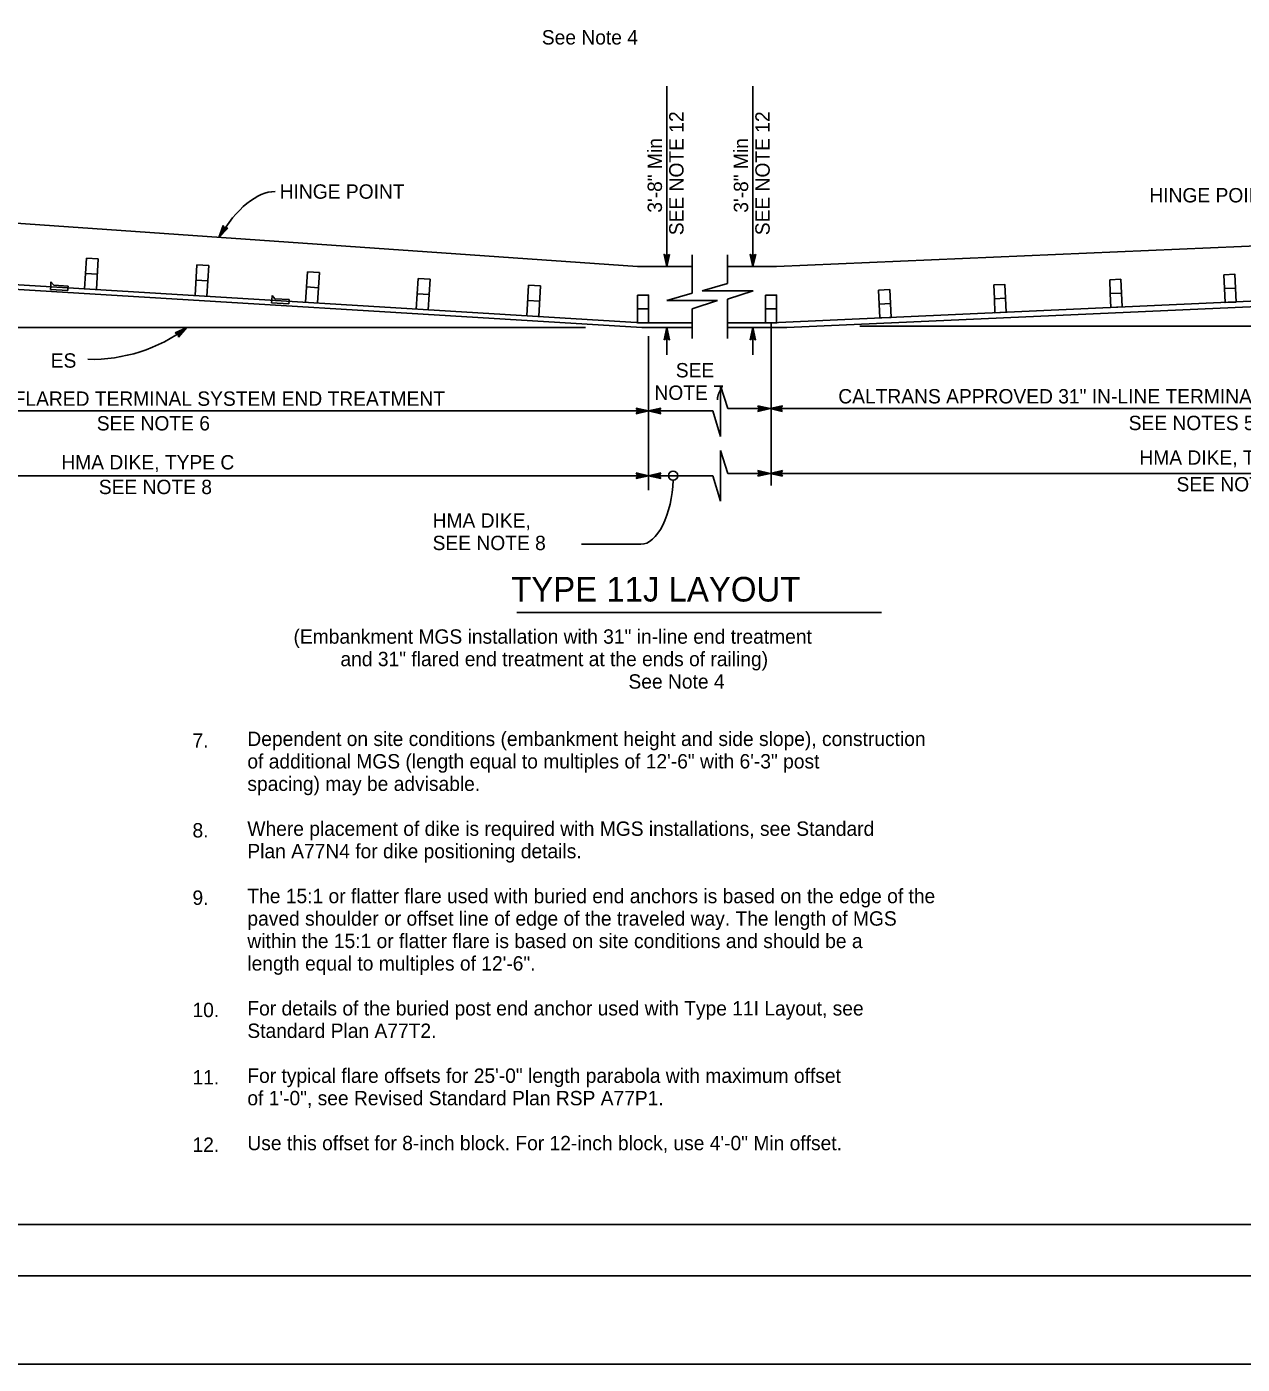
# Model space of a CAD drawing. Extents: x -893 to 867, y -474 to 712.
# Drawn here: x -328 to 264, y -474 to 177 of the extents above; entities that cross this region are included whole.
import ezdxf

# ---------------------------------------------------------------- set-up
doc = ezdxf.new("R2010")
doc.units = 0
for name, color, linetype in [('10 Sheet Format', 7, 'Continuous'), ('56 Stage 3 Anno', 7, 'Continuous'), ('57 Undefined', 7, 'Continuous'), ('60 Nongeo Data', 7, 'Continuous')]:
    doc.layers.add(name, color=color, linetype=linetype)

msp = doc.modelspace()

# ---------------------------------------------------------------- linework, layer by layer
at = {"layer": '10 Sheet Format'}
msp.add_line((-813.45, -406.04), (811.55, -406.04), dxfattribs=at)
for points in [[(-893.45, -474.04), (866.55, -474.04), (866.55, 711.96), (-893.45, 711.96)], [(-863.43, 668.96), (836.57, 668.96), (836.57, -431.04), (-863.43, -431.04)], [(-863.43, 668.96), (836.57, 668.96), (836.57, -431.04), (-863.43, -431.04)]]:
    msp.add_lwpolyline(points, close=True, dxfattribs=at)
at = {"layer": '56 Stage 3 Anno'}
for p, q in [((-16.18, 148.49), (-16.18, 60.58)), ((25.79, 148.49), (25.79, 60.58)), ((-234.38, 74.78), (-232.4, 80.59)), ((-230.12, 79.21), (-234.38, 74.78)), ((-233.66, 75.97), (-232.21, 80.21)), ((-230.53, 79.21), (-233.66, 75.96)), ((-232.94, 77.14), (-232.01, 79.88)), ((-230.96, 79.2), (-232.94, 77.14)), ((-232.4, 80.59), (-232.4, 80.59)), ((-232.4, 80.59), (-231.68, 79.22)), ((-232.22, 78.32), (-231.82, 79.49)), ((-231.35, 79.22), (-232.22, 78.32)), ((-231.68, 79.22), (-230.12, 79.21)), ((-230.12, 79.21), (-230.12, 79.21)), ((-234.38, 74.78), (-234.38, 74.78)), ((-3.89, 66.32), (-3.89, 47.66)), ((13.44, 66.32), (13.44, 52.28)), ((1.1, 48.71), (13.44, 52.28)), ((-16.23, 44.08), (-3.89, 47.66)), ((25.83, 48.71), (1.1, 48.71)), ((25.83, 48.71), (13.44, 44.69)), ((8.49, 44.08), (-16.23, 44.08)), ((8.49, 44.08), (-3.89, 40.06)), ((-3.89, 40.06), (-3.89, 25.51)), ((13.44, 44.69), (13.44, 25.51)), ((34.63, 32.83), (34.63, -45.66)), ((-250.03, 30.84), (-255.63, 28.31)), ((-255.63, 28.31), (-255.63, 28.31)), ((-255.63, 28.31), (-254.19, 27.72)), ((-251.14, 30.01), (-255.22, 28.16)), ((-252.24, 29.18), (-254.87, 27.99)), ((-253.34, 28.35), (-254.47, 27.84)), ((-254.19, 27.72), (-254.02, 26.17)), ((-254.16, 27.4), (-253.34, 28.35)), ((-254.09, 27.01), (-252.24, 29.18)), ((-254.06, 26.59), (-251.13, 30.01)), ((-254.02, 26.17), (-250.03, 30.84)), ((-254.02, 26.17), (-254.02, 26.17)), ((-250.03, 30.84), (-250.03, 30.84)), ((-25.16, 26.74), (-25.16, -48.33)), ((-16.18, 30.84), (-16.18, 17.62)), ((25.79, 30.84), (25.79, 17.62)), ((34.63, 29.34), (34.63, -46)), ((9.9, 2.54), (13.53, -8.62)), ((9.9, 2.54), (9.9, -22.19)), ((-25.16, -9.74), (-490.32, -9.74)), ((-25.16, -9.74), (-31.16, -8.41)), ((-31.16, -8.41), (-31.16, -8.41)), ((-31.16, -8.41), (-30.36, -9.74)), ((-30.36, -9.74), (-31.16, -11.08)), ((-31.16, -11.08), (-25.16, -9.74)), ((-31.16, -11.08), (-31.16, -11.08)), ((-30.94, -10.73), (-26.54, -9.74)), ((-26.55, -9.74), (-30.92, -8.77)), ((-27.92, -9.74), (-30.75, -9.12)), ((-30.71, -10.37), (-27.92, -9.74)), ((-30.53, -10.02), (-29.3, -9.74)), ((-29.3, -9.74), (-30.51, -9.48)), ((-19.16, -8.4), (-25.16, -9.74)), ((-25.16, -9.74), (-25.16, -9.74)), ((-25.16, -9.74), (-19.16, -11.07)), ((-25.16, -9.74), (-25.16, -9.74)), ((6.3, -9.74), (-25.16, -9.74)), ((-19.38, -8.76), (-23.78, -9.74)), ((-23.77, -9.74), (-19.39, -10.71)), ((-19.61, -9.12), (-22.4, -9.74)), ((-22.4, -9.74), (-19.57, -10.37)), ((-19.79, -9.46), (-21.01, -9.74)), ((-21.01, -9.74), (-19.81, -10.01)), ((-19.96, -9.74), (-19.16, -8.4)), ((-19.16, -11.07), (-19.96, -9.74)), ((-19.16, -8.4), (-19.16, -8.4)), ((-19.16, -11.07), (-19.16, -11.07)), ((9.9, -22.19), (6.3, -9.74)), ((13.53, -8.62), (34.63, -8.62)), ((28.93, -8.62), (28.13, -7.28)), ((28.13, -7.28), (28.13, -7.28)), ((28.13, -7.28), (34.13, -8.62)), ((34.13, -8.62), (28.13, -9.95)), ((28.13, -9.95), (28.93, -8.62)), ((28.13, -9.95), (28.13, -9.95)), ((28.35, -7.64), (32.75, -8.62)), ((32.74, -8.63), (28.37, -9.6)), ((31.37, -8.62), (28.55, -9.25)), ((28.58, -8), (31.37, -8.62)), ((28.76, -8.35), (29.99, -8.62)), ((29.99, -8.62), (28.78, -8.89)), ((34.13, -8.62), (34.13, -8.62)), ((34.13, -8.62), (498.96, -8.62)), ((34.61, -7.41), (34.63, -7.41)), ((9.9, -28.98), (13.53, -40.14)), ((9.9, -28.98), (9.9, -53.7)), ((28.93, -40.14), (28.13, -38.8)), ((28.13, -38.8), (28.13, -38.8)), ((28.13, -38.8), (34.13, -40.14)), ((34.13, -40.14), (40.13, -38.81)), ((34.63, -38.93), (34.63, -38.93)), ((40.13, -38.81), (39.33, -40.14)), ((40.13, -38.81), (40.13, -38.81)), ((-25.16, -41.26), (-490.32, -41.26)), ((-25.16, -41.26), (-31.16, -39.93)), ((-31.16, -39.93), (-31.16, -39.93)), ((-31.16, -39.93), (-30.36, -41.26)), ((-25.16, -41.26), (-31.16, -39.93)), ((-31.16, -39.93), (-31.16, -39.93)), ((-31.16, -39.93), (-30.36, -41.26)), ((-30.36, -41.26), (-31.16, -42.6)), ((-31.16, -42.6), (-25.16, -41.26)), ((-30.36, -41.26), (-31.16, -42.6)), ((-31.16, -42.6), (-25.16, -41.26)), ((-31.16, -42.6), (-31.16, -42.6)), ((-31.16, -42.6), (-31.16, -42.6)), ((-30.94, -42.24), (-26.54, -41.26)), ((-30.94, -42.24), (-26.54, -41.26)), ((-26.55, -41.25), (-30.92, -40.28)), ((-26.55, -41.25), (-30.92, -40.28)), ((-27.92, -41.26), (-30.75, -40.63)), ((-27.92, -41.26), (-30.75, -40.63)), ((-30.71, -41.88), (-27.92, -41.26)), ((-30.71, -41.88), (-27.92, -41.26)), ((-30.53, -41.53), (-29.3, -41.26)), ((-30.53, -41.53), (-29.3, -41.26)), ((-29.3, -41.26), (-30.51, -40.99)), ((-29.3, -41.26), (-30.51, -40.99)), ((-19.16, -39.92), (-25.16, -41.26)), ((-25.16, -41.26), (-25.16, -41.26)), ((-25.16, -41.26), (-19.16, -42.59)), ((-25.16, -41.26), (-25.16, -41.26)), ((-25.16, -41.26), (-25.16, -41.26)), ((6.3, -41.26), (-25.16, -41.26)), ((-19.38, -40.27), (-23.78, -41.25)), ((-23.77, -41.26), (-19.39, -42.23)), ((-19.61, -40.63), (-22.4, -41.25)), ((-22.4, -41.25), (-19.57, -41.88)), ((-19.79, -40.98), (-21.01, -41.25)), ((-21.01, -41.25), (-19.81, -41.52)), ((-19.96, -41.26), (-19.16, -39.92)), ((-19.16, -42.59), (-19.96, -41.26)), ((-19.16, -39.92), (-19.16, -39.92)), ((-19.16, -42.59), (-19.16, -42.59)), ((9.9, -53.7), (6.3, -41.26)), ((13.53, -40.14), (34.63, -40.14)), ((34.13, -40.14), (28.13, -41.47)), ((28.13, -41.47), (28.93, -40.14)), ((28.13, -41.47), (28.13, -41.47)), ((28.35, -39.15), (32.75, -40.14)), ((32.74, -40.14), (28.37, -41.11)), ((31.37, -40.14), (28.55, -40.76)), ((28.58, -39.51), (31.37, -40.14)), ((28.76, -39.86), (29.99, -40.14)), ((29.99, -40.14), (28.78, -40.4)), ((34.13, -40.14), (34.13, -40.14)), ((40.13, -41.48), (34.13, -40.14)), ((34.13, -40.14), (34.13, -40.14)), ((34.13, -40.14), (499.41, -40.14)), ((39.92, -41.12), (35.51, -40.14)), ((35.52, -40.13), (39.9, -39.17)), ((36.9, -40.14), (39.72, -39.51)), ((39.68, -40.76), (36.9, -40.14)), ((38.28, -40.14), (39.49, -39.87)), ((39.51, -40.42), (38.28, -40.14)), ((39.33, -40.14), (40.13, -41.48)), ((40.13, -41.48), (40.13, -41.48)), ((-28.78, -74.66), (-57.73, -74.66))]:
    msp.add_line(p, q, dxfattribs=at)
for points in [[(-14.86, 66.49), (-16.18, 60.58), (-17.49, 66.49), (-17.14, 66.28), (-16.18, 61.95), (-15.21, 66.28), (-15.56, 66.07), (-16.18, 63.3), (-16.79, 66.07), (-16.44, 65.86), (-16.18, 64.66), (-15.91, 65.86), (-16.18, 65.7), (-17.49, 66.49), (-16.18, 65.7)], [(27.11, 66.49), (25.79, 60.58), (24.48, 66.49), (24.83, 66.28), (25.79, 61.95), (26.76, 66.28), (26.41, 66.07), (25.79, 63.3), (25.18, 66.07), (25.53, 65.86), (25.79, 64.66), (26.06, 65.86), (25.79, 65.7), (24.48, 66.49), (25.79, 65.7)], [(-17.5, 24.94), (-16.18, 30.84), (-14.87, 24.94), (-15.22, 25.15), (-16.18, 29.47), (-17.15, 25.15), (-16.8, 25.35), (-16.18, 28.12), (-15.57, 25.36), (-15.92, 25.57), (-16.18, 26.76), (-16.45, 25.56), (-16.18, 25.72), (-14.87, 24.94), (-16.18, 25.72)], [(24.47, 24.94), (25.79, 30.84), (27.1, 24.94), (26.75, 25.15), (25.79, 29.47), (24.82, 25.15), (25.17, 25.35), (25.79, 28.12), (26.4, 25.36), (26.05, 25.57), (25.79, 26.76), (25.52, 25.56), (25.79, 25.72), (27.1, 24.94), (25.79, 25.72)], [(40.04, -9.94), (34.13, -8.62), (40.04, -7.31), (39.83, -7.66), (35.5, -8.62), (39.83, -9.59), (39.62, -9.24), (36.85, -8.63), (39.62, -8.01), (39.41, -8.36), (38.21, -8.63), (39.41, -8.9), (39.25, -8.62), (40.04, -7.31), (39.25, -8.62)]]:
    msp.add_lwpolyline(points, close=True, dxfattribs=at)
msp.add_circle((-13.12, -41.26), 2.27, dxfattribs=at)
msp.add_arc((-296.38, 92.65), 77.26, 268.61819, 306.87103, dxfattribs=at)
for centre, major_axis, ratio, start_param, end_param in [((-219.76, 26.91), (-15.99, -69.88), 0.436863, 3.243812, 4.062009), ((-26.56, -46.53), (2.77, 28.1), 0.468255, 3.183468, 4.865647)]:
    msp.add_ellipse(centre, major_axis=major_axis, ratio=ratio, start_param=start_param, end_param=end_param, dxfattribs=at)
at = {"layer": '57 Undefined'}
for p, q in [((-89.26, -107.97), (88.48, -107.97)), ((-70.39, -107.97), (68.48, -107.97))]:
    msp.add_line(p, q, dxfattribs=at)
at = {"layer": '60 Nongeo Data'}
for p, q in [((-30.45, 60.58), (-428.42, 88.28)), ((37.28, 60.58), (480.68, 79.71)), ((-28.29, 33.18), (-477.61, 60.65)), ((-299.89, 49.79), (-298.98, 64.68)), ((-294.07, 49.43), (-293.16, 64.32)), ((-246.02, 46.49), (-245.11, 61.38)), ((-240.2, 46.14), (-239.29, 61.03)), ((-3.89, 60.58), (-30.45, 60.58)), ((13.44, 60.58), (37.28, 60.58)), ((-28.43, 30.85), (-477.8, 58.32)), ((-316.22, 53.1), (-316.36, 50.86)), ((-316.22, 53.1), (-314.87, 51.52)), ((-192.15, 43.2), (-191.24, 58.09)), ((-186.33, 42.85), (-185.42, 57.73)), ((-138.28, 39.91), (-137.37, 54.8)), ((-132.46, 39.55), (-131.55, 54.44)), ((34.6, 33.16), (475.6, 52.99)), ((-316.36, 50.86), (-316.44, 49.48)), ((-308.03, 48.97), (-316.44, 49.48)), ((-307.9, 51.1), (-314.87, 51.52)), ((-307.95, 50.28), (-308.03, 48.97)), ((-307.9, 51.1), (-307.95, 50.28)), ((-208.48, 46.52), (-208.62, 44.27)), ((-208.48, 46.52), (-207.13, 44.94)), ((-84.41, 36.61), (-83.5, 51.5)), ((-78.59, 36.26), (-77.68, 51.15)), ((42.22, 30.84), (457.17, 49.51)), ((-208.62, 44.27), (-208.7, 42.89)), ((-200.29, 42.38), (-208.7, 42.89)), ((-200.16, 44.51), (-207.13, 44.94)), ((-200.21, 43.69), (-200.29, 42.38)), ((-200.16, 44.51), (-200.21, 43.7)), ((-28.29, 33.18), (-3.89, 33.18)), ((34.57, 33.16), (13.44, 33.16)), ((-55.75, 30.84), (-796.2, 30.84)), ((-28.32, 30.84), (-3.89, 30.84)), ((13.44, 30.84), (42.22, 30.84)), ((77.91, 31.53), (788.6, 31.53))]:
    msp.add_line(p, q, dxfattribs=at)
for points in [[(-293.16, 64.32), (-298.98, 64.68)], [(-239.29, 61.03), (-245.11, 61.38)], [(-293.61, 56.88), (-299.44, 57.23)], [(-239.74, 53.58), (-245.57, 53.94)], [(-185.42, 57.73), (-191.24, 58.09)], [(-131.55, 54.44), (-137.37, 54.8)], [(-185.87, 50.29), (-191.7, 50.64)], [(-132, 47), (-137.83, 47.35)], [(-77.68, 51.15), (-83.5, 51.5)], [(-78.13, 43.7), (-83.96, 44.06)]]:
    msp.add_lwpolyline(points, dxfattribs=at)
for points in [[(199.59, 54.2), (205, 54.44), (205.3, 47.68), (199.89, 47.44)], [(255.18, 56.59), (260.59, 56.83), (260.89, 50.07), (255.48, 49.83)], [(-30.45, 46.69), (-25.03, 46.69), (-25.03, 39.92), (-30.45, 39.92)], [(31.86, 46.69), (37.28, 46.69), (37.28, 39.92), (31.86, 39.92)], [(87.03, 49.11), (92.44, 49.35), (92.74, 42.59), (87.33, 42.35)], [(143.09, 51.64), (148.5, 51.88), (148.81, 45.12), (143.4, 44.88)], [(199.89, 47.44), (205.3, 47.68), (205.61, 40.93), (200.19, 40.68)], [(255.48, 49.83), (260.89, 50.07), (261.2, 43.32), (255.79, 43.07)], [(-30.45, 39.92), (-25.03, 39.92), (-25.03, 33.16), (-30.45, 33.16)], [(31.86, 39.92), (37.28, 39.92), (37.28, 33.16), (31.86, 33.16)], [(87.33, 42.35), (92.74, 42.59), (93.05, 35.83), (87.64, 35.59)], [(143.4, 44.88), (148.81, 45.12), (149.11, 38.36), (143.7, 38.12)]]:
    msp.add_lwpolyline(points, close=True, dxfattribs=at)

# ---------------------------------------------------------------- texts
at = {"layer": '57 Undefined'}
for s, height, p in [('See Note 4', 7, (-77.07, 168.74)), ('HINGE POINT', 7, (-204.8, 93.63)), ('HINGE POINT', 7, (218.91, 91.83)), ('ES', 7, (-316.32, 11.33)), ('SEE', 7, (-11.81, 6.6)), ('NOTE 7', 7, (-22.22, -4.33)), ('CALTRANS APPROVED 31" IN-LINE TERMINAL SYSTEM END TREATMENT', 7, (67.37, -6.08)), ('CALTRANS APPROVED 31" FLARED TERMINAL SYSTEM END TREATMENT', 7, (-457.87, -7.24)), ('SEE NOTE 6', 7, (-293.9, -19.24)), ('SEE NOTES 5 AND 6', 7, (208.82, -19.08)), ('HMA DIKE, TYPE C', 7, (-311.17, -38.24)), ('HMA DIKE, TYPE C', 7, (214.06, -35.93)), ('SEE NOTE 8', 7, (-292.91, -50.24)), ('SEE NOTE 8', 7, (232.16, -48.93)), ('HMA DIKE,', 7, (-130.29, -66.58)), ('SEE NOTE 8', 7, (-130.29, -77.52)), ('TYPE 11J LAYOUT', 12, (-92.01, -102.56)), ('(Embankment MGS installation with 31" in-line end treatment', 7, (-198.05, -123.11)), ('and 31" flared end treatment at the ends of railing)', 7, (-175.18, -134.05)), ('See Note 4', 7, (-34.86, -144.99)), ('7.', 7, (-247.27, -173.74)), ('Dependent on site conditions (embankment height and side slope), construction', 7, (-220.53, -172.93)), ('of additional MGS (length equal to multiples of 12\'-6" with 6\'-3" post', 7, (-220.53, -183.87)), ('spacing) may be advisable.', 7, (-220.53, -194.81)), ('8.', 7, (-247.27, -217.48)), ('Where placement of dike is required with MGS installations, see Standard', 7, (-220.53, -216.68)), ('Plan A77N4 for dike positioning details.', 7, (-220.53, -227.62)), ('9.', 7, (-247.27, -250.29)), ('The 15:1 or flatter flare used with buried end anchors is based on the edge of the', 7, (-220.53, -249.49)), ('paved shoulder or offset line of edge of the traveled way. The length of MGS', 7, (-220.53, -260.43)), ('within the 15:1 or flatter flare is based on site conditions and should be a', 7, (-220.53, -271.36)), ('length equal to multiples of 12\'-6".', 7, (-220.53, -282.3)), ('10.', 7, (-247.27, -304.98)), ('For details of the buried post end anchor used with Type 11I Layout, see', 7, (-220.53, -304.18)), ('Standard Plan A77T2.', 7, (-220.53, -315.11)), ('11.', 7, (-247.27, -337.79)), ('For typical flare offsets for 25\'-0" length parabola with maximum offset', 7, (-220.53, -336.99)), ('of 1\'-0", see Revised Standard Plan RSP A77P1.', 7, (-220.53, -347.92)), ('12.', 7, (-247.27, -370.6)), ('Use this offset for 8-inch block. For 12-inch block, use 4\'-0" Min offset.', 7, (-220.53, -369.8))]:
    msp.add_text(s, height=height, dxfattribs=at).set_placement(p)
for s, p in [('SEE NOTE 12', (-8.03, 75.85)), ('SEE NOTE 12', (33.95, 75.85)), ('3\'-8" Min ', (-18.53, 86.82)), ('3\'-8" Min ', (23.45, 86.82))]:
    msp.add_text(s, height=7, rotation=90, dxfattribs=at).set_placement(p)

doc.saveas('drawing.dxf')
